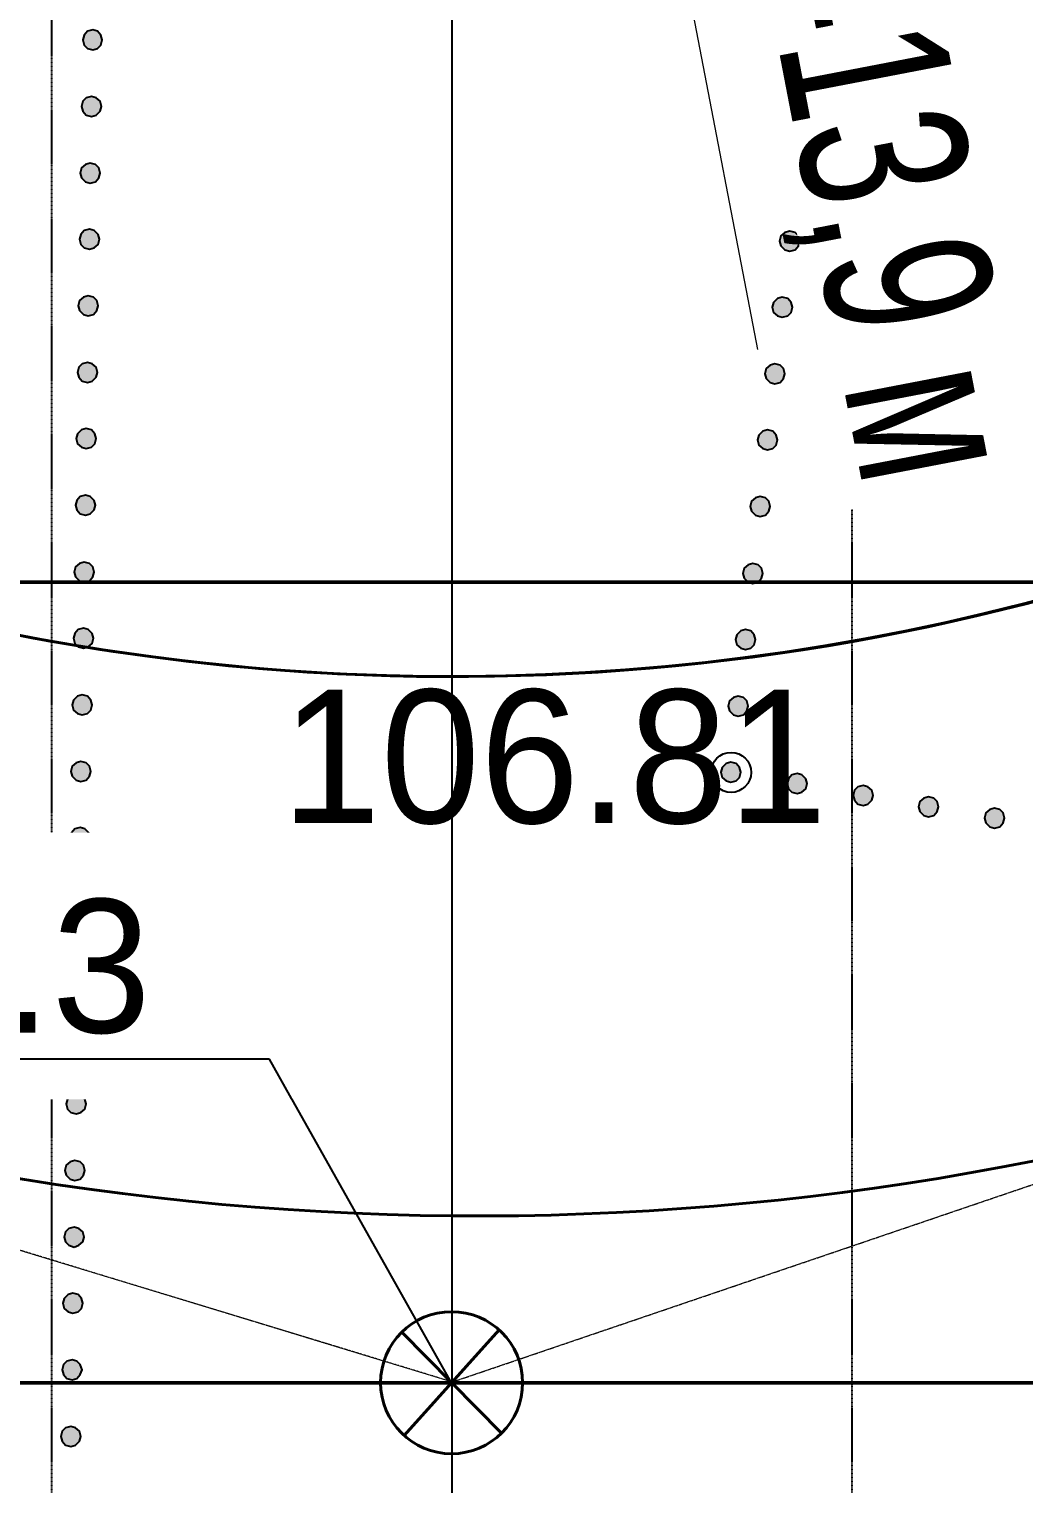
# Model space of a CAD drawing. Header units: millimetres. Extents: x 172667 to 1873135, y -274708 to 168495.
# Drawn here: x 1789544 to 1797002, y 44510 to 55414 of the extents above; entities that cross this region are included whole.
import ezdxf
from ezdxf import colors
from ezdxf.entities.mleader import LeaderData, LeaderLine
from ezdxf.enums import TextEntityAlignment as Align
from ezdxf.math import Vec2, Vec3

# ---------------------------------------------------------------- set-up
doc = ezdxf.new("R2010")
doc.units = ezdxf.units.MM
doc.linetypes.add('DASHED', pattern=[0.75, 0.5, -0.25])
doc.linetypes.add('осевая', pattern=[2, 1.25, -0.25, 0.25, -0.25])
for name, color, linetype, lineweight in [('0004-Осевая', 4, 'осевая', 25), ('010 ОГР.ДЕЙСТВ.', 3, '04.Линия ограничения', 40), ('011 ОП.ЗОНА.КРАН', 1, '02.Опасная зона кран', 40), ('СО_50_фермы', 7, 'Continuous', 50)]:
    doc.layers.add(name, color=color, linetype=linetype, lineweight=lineweight)
for name, color, linetype in [('_ТОПО', 253, 'Continuous'), ('SC007', 7, 'Continuous'), ('для геологии', 7, 'Continuous')]:
    doc.layers.add(name, color=color, linetype=linetype)
doc.styles.add('F2', font='', dxfattribs={"height": 0.000909972})
doc.styles.get("Standard").update_dxf_attribs({"font": '', "height": 500})
doc.styles.add('размеры', font='', dxfattribs={"width": 0.7})
doc.styles.get('F2').set_extended_font_data('D431')
doc.styles.get('Standard').set_extended_font_data('T-FLEX Type A')
doc.styles.get('размеры').set_extended_font_data('T-FLEX Type A')
doc.linetypes.add('02.Опасная зона кран', pattern='A,1,-2,10,-0.05,[3,линии ППР.shx,S=0.2,R=180,X=0,Y=-1],-0.05,10,-2', length=25.1)
doc.linetypes.add('04.Линия ограничения', pattern='A,20,[4,линии ППР.shx,S=1.25,R=135,X=1.25,Y=0],-2.5', length=22.5)
doc.dimstyles.new('SPDS$4', dxfattribs={"dimscale": 500, "dimtxt": 2.5, "dimasz": 3, "dimexe": 0.18, "dimexo": 0.0625, "dimtad": 1, "dimtoh": 1, "dimdec": 0, "dimzin": 0, "dimtxsty": 'размеры', "dimblk1": 'OPEN30', "dimsah": 1, "dimcen": 2.5, "dimclrd": 256, "dimclre": 256, "dimclrt": 1, "dimaunit": 1, "dimadec": 0, "dimazin": 0, "dimtfac": 1, "dimtdec": 0, "dimtix": 1, "dimtmove": 0, "dimatfit": 3, "dimfxl": 1, "dimtolj": 1, "dimtzin": 0, "dimlwd": 20, "dimlwe": 20, "dimarcsym": 0})

# ---------------------------------------------------------------- blocks, each defined once
blk = doc.blocks.new('SYMBOL2060001')
at = {"layer": 'SC007'}
blk.add_circle((0, 0), 0.15, dxfattribs=at)
blk = doc.blocks.new('*D268')
at = {"linetype": 'Continuous', "lineweight": 20, "ltscale": 200, "transparency": 16777216}
for p, q in [((1792150, 67866), (1792717, 64920)), ((1795008, 53013), (1793000, 63447))]:
    blk.add_line(p, q, dxfattribs=at)
blk.add_arc((1792150, 67866), 3000, 257.1042, 282.6085, dxfattribs=at)
at = {"ltscale": 200, "transparency": 16777216}
blk.add_solid([(1793246, 63494), (1792755, 63400), (1792717, 64920)], dxfattribs=at)
at = {"layer": 'Defpoints', "color": 0, "ltscale": 200, "transparency": 16777216}
for p in [(1792150, 67866), (1792717, 64920)]:
    blk.add_point(p, dxfattribs=at)
at = {"color": 1, "ltscale": 200, "transparency": 16777216, "insert": (1795158, 57689), "char_height": 1250, "attachment_point": 5, "rotation": 280.8896, "style": 'размеры', "bg_fill": 3, "box_fill_scale": 1.1, "bg_fill_color": 256, "bg_fill_true_color": 13158600, "bg_fill_transparency": 0}
blk.add_mtext('\\A1;Rmin=4,0 м Q=13,9 м', dxfattribs=at)
blk = doc.blocks.new('_Open30')
at = {"color": 0, "linetype": 'ByBlock', "lineweight": -2}
for p, q in [((-1, 0.2679), (0, 0)), ((0, 0), (-1, -0.2679)), ((0, 0), (-1, 0))]:
    blk.add_line(p, q, dxfattribs=at)
blk = doc.blocks.new('_None')

msp = doc.modelspace()

# ---------------------------------------------------------------- hatches: boundary and pattern name
at = {"layer": '_ТОПО', "linetype": 'ByBlock', "lineweight": -2}
for points in [[(1790021.2, 55260.1), (1790056.2, 55270.1), (1790081.2, 55295.1), (1790091.2, 55335.1), (1790081.2, 55370.1), (1790056.2, 55400.1), (1790021.2, 55410.1), (1789981.2, 55400.1), (1789956.2, 55370.1), (1789946.2, 55335.1), (1789956.2, 55295.1), (1789981.2, 55270.1)], [(1795411.2, 55245.1), (1795451.2, 55255.1), (1795476.2, 55285.1), (1795486.2, 55320.1), (1795476.2, 55360.1), (1795451.2, 55385.1), (1795411.2, 55395.1), (1795376.2, 55385.1), (1795346.2, 55360.1), (1795336.2, 55320.1), (1795346.2, 55285.1), (1795376.2, 55255.1)], [(1790011.2, 54760.1), (1790046.2, 54770.1), (1790076.2, 54800.1), (1790086.2, 54835.1), (1790076.2, 54875.1), (1790046.2, 54900.1), (1790011.2, 54910.1), (1789971.2, 54900.1), (1789946.2, 54875.1), (1789936.2, 54835.1), (1789946.2, 54800.1), (1789971.2, 54770.1)], [(1795356.2, 54750.1), (1795396.2, 54760.1), (1795421.2, 54785.1), (1795431.2, 54825.1), (1795421.2, 54860.1), (1795396.2, 54890.1), (1795356.2, 54900.1), (1795321.2, 54890.1), (1795291.2, 54860.1), (1795281.2, 54825.1), (1795291.2, 54785.1), (1795321.2, 54760.1)], [(1790001.2, 54260.1), (1790041.2, 54270.1), (1790066.2, 54300.1), (1790076.2, 54335.1), (1790066.2, 54375.1), (1790041.2, 54400.1), (1790001.2, 54410.1), (1789966.2, 54400.1), (1789936.2, 54375.1), (1789926.2, 54335.1), (1789936.2, 54300.1), (1789966.2, 54270.1)], [(1795301.2, 54250.1), (1795341.2, 54260.1), (1795366.2, 54290.1), (1795376.2, 54325.1), (1795366.2, 54365.1), (1795341.2, 54390.1), (1795301.2, 54400.1), (1795266.2, 54390.1), (1795236.2, 54365.1), (1795226.2, 54325.1), (1795236.2, 54290.1), (1795266.2, 54260.1)], [(1789996.2, 53765.1), (1790031.2, 53775.1), (1790061.2, 53800.1), (1790071.2, 53840.1), (1790061.2, 53875.1), (1790031.2, 53905.1), (1789996.2, 53915.1), (1789956.2, 53905.1), (1789931.2, 53875.1), (1789921.2, 53840.1), (1789931.2, 53800.1), (1789956.2, 53775.1)], [(1795246.2, 53750.1), (1795286.2, 53760.1), (1795311.2, 53790.1), (1795321.2, 53825.1), (1795311.2, 53865.1), (1795286.2, 53890.1), (1795246.2, 53900.1), (1795211.2, 53890.1), (1795181.2, 53865.1), (1795171.2, 53825.1), (1795181.2, 53790.1), (1795211.2, 53760.1)], [(1789986.2, 53265.1), (1790026.2, 53275.1), (1790051.2, 53305.1), (1790061.2, 53340.1), (1790051.2, 53380.1), (1790026.2, 53405.1), (1789986.2, 53415.1), (1789951.2, 53405.1), (1789921.2, 53380.1), (1789911.2, 53340.1), (1789921.2, 53305.1), (1789951.2, 53275.1)], [(1795191.2, 53255.1), (1795231.2, 53265.1), (1795256.2, 53290.1), (1795266.2, 53330.1), (1795256.2, 53365.1), (1795231.2, 53395.1), (1795191.2, 53405.1), (1795156.2, 53395.1), (1795126.2, 53365.1), (1795116.2, 53330.1), (1795126.2, 53290.1), (1795156.2, 53265.1)], [(1789981.2, 52765.1), (1790016.2, 52775.1), (1790046.2, 52805.1), (1790056.2, 52840.1), (1790046.2, 52880.1), (1790016.2, 52905.1), (1789981.2, 52915.1), (1789941.2, 52905.1), (1789916.2, 52880.1), (1789906.2, 52840.1), (1789916.2, 52805.1), (1789941.2, 52775.1)], [(1795136.2, 52755.1), (1795176.2, 52765.1), (1795201.2, 52795.1), (1795211.2, 52830.1), (1795201.2, 52870.1), (1795176.2, 52895.1), (1795136.2, 52905.1), (1795101.2, 52895.1), (1795071.2, 52870.1), (1795061.2, 52830.1), (1795071.2, 52795.1), (1795101.2, 52765.1)], [(1789971.2, 52270.1), (1790011.2, 52280.1), (1790036.2, 52305.1), (1790046.2, 52345.1), (1790036.2, 52380.1), (1790011.2, 52410.1), (1789971.2, 52420.1), (1789936.2, 52410.1), (1789906.2, 52380.1), (1789896.2, 52345.1), (1789906.2, 52305.1), (1789936.2, 52280.1)], [(1795081.2, 52260.1), (1795121.2, 52270.1), (1795146.2, 52295.1), (1795156.2, 52335.1), (1795146.2, 52370.1), (1795121.2, 52400.1), (1795081.2, 52410.1), (1795046.2, 52400.1), (1795016.2, 52370.1), (1795006.2, 52335.1), (1795016.2, 52295.1), (1795046.2, 52270.1)], [(1789966.2, 51770.1), (1790001.2, 51780.1), (1790031.2, 51810.1), (1790041.2, 51845.1), (1790031.2, 51880.1), (1790001.2, 51910.1), (1789966.2, 51920.1), (1789926.2, 51910.1), (1789901.2, 51880.1), (1789891.2, 51845.1), (1789901.2, 51810.1), (1789926.2, 51780.1)], [(1795026.2, 51760.1), (1795066.2, 51770.1), (1795091.2, 51800.1), (1795101.2, 51835.1), (1795091.2, 51875.1), (1795066.2, 51900.1), (1795026.2, 51910.1), (1794991.2, 51900.1), (1794961.2, 51875.1), (1794951.2, 51835.1), (1794961.2, 51800.1), (1794991.2, 51770.1)], [(1789956.2, 51270.1), (1789996.2, 51280.1), (1790021.2, 51310.1), (1790031.2, 51345.1), (1790021.2, 51385.1), (1789996.2, 51410.1), (1789956.2, 51420.1), (1789921.2, 51410.1), (1789891.2, 51385.1), (1789881.2, 51345.1), (1789891.2, 51310.1), (1789921.2, 51280.1)], [(1794971.2, 51260.1), (1795011.2, 51270.1), (1795036.2, 51300.1), (1795046.2, 51335.1), (1795036.2, 51375.1), (1795011.2, 51400.1), (1794971.2, 51410.1), (1794936.2, 51400.1), (1794906.2, 51375.1), (1794896.2, 51335.1), (1794906.2, 51300.1), (1794936.2, 51270.1)], [(1789951.2, 50775.1), (1789986.2, 50785.1), (1790016.2, 50810.1), (1790026.2, 50850.1), (1790016.2, 50885.1), (1789986.2, 50915.1), (1789951.2, 50925.1), (1789911.2, 50915.1), (1789886.2, 50885.1), (1789876.2, 50850.1), (1789886.2, 50810.1), (1789911.2, 50785.1)], [(1794916.2, 50765.1), (1794956.2, 50775.1), (1794981.2, 50800.1), (1794991.2, 50840.1), (1794981.2, 50875.1), (1794956.2, 50905.1), (1794916.2, 50915.1), (1794881.2, 50905.1), (1794851.2, 50875.1), (1794841.2, 50840.1), (1794851.2, 50800.1), (1794881.2, 50775.1)], [(1789941.2, 50275.1), (1789981.2, 50285.1), (1790006.2, 50310.1), (1790016.2, 50350.1), (1790006.2, 50385.1), (1789981.2, 50415.1), (1789941.2, 50425.1), (1789906.2, 50415.1), (1789876.2, 50385.1), (1789866.2, 50350.1), (1789876.2, 50310.1), (1789906.2, 50285.1)], [(1794861.2, 50265.1), (1794901.2, 50275.1), (1794926.2, 50305.1), (1794936.2, 50340.1), (1794926.2, 50380.1), (1794901.2, 50405.1), (1794861.2, 50415.1), (1794826.2, 50405.1), (1794796.2, 50380.1), (1794786.2, 50340.1), (1794796.2, 50305.1), (1794826.2, 50275.1)], [(1789931.2, 49775.1), (1789971.2, 49785.1), (1789996.2, 49815.1), (1790006.2, 49850.1), (1789996.2, 49890.1), (1789971.2, 49915.1), (1789931.2, 49925.1), (1789896.2, 49915.1), (1789866.2, 49890.1), (1789856.2, 49850.1), (1789866.2, 49815.1), (1789896.2, 49785.1)], [(1794806.2, 49770.1), (1794846.2, 49780.1), (1794871.2, 49805.1), (1794881.2, 49845.1), (1794871.2, 49880.1), (1794846.2, 49910.1), (1794806.2, 49920.1), (1794771.2, 49910.1), (1794741.2, 49880.1), (1794731.2, 49845.1), (1794741.2, 49805.1), (1794771.2, 49780.1)], [(1795301.2, 49685.1), (1795336.2, 49695.1), (1795366.2, 49720.1), (1795376.2, 49760.1), (1795366.2, 49795.1), (1795336.2, 49825.1), (1795301.2, 49835.1), (1795261.2, 49825.1), (1795236.2, 49795.1), (1795226.2, 49760.1), (1795236.2, 49720.1), (1795261.2, 49695.1)], [(1795796.2, 49595.1), (1795831.2, 49605.1), (1795861.2, 49635.1), (1795871.2, 49670.1), (1795861.2, 49710.1), (1795831.2, 49735.1), (1795796.2, 49745.1), (1795756.2, 49735.1), (1795731.2, 49710.1), (1795721.2, 49670.1), (1795731.2, 49635.1), (1795756.2, 49605.1)], [(1796286.2, 49510.1), (1796326.2, 49520.1), (1796351.2, 49550.1), (1796361.2, 49585.1), (1796351.2, 49625.1), (1796326.2, 49650.1), (1796286.2, 49660.1), (1796251.2, 49650.1), (1796221.2, 49625.1), (1796211.2, 49585.1), (1796221.2, 49550.1), (1796251.2, 49520.1)], [(1796781.2, 49425.1), (1796821.2, 49435.1), (1796846.2, 49465.1), (1796856.2, 49500.1), (1796846.2, 49540.1), (1796821.2, 49565.1), (1796781.2, 49575.1), (1796746.2, 49565.1), (1796716.2, 49540.1), (1796706.2, 49500.1), (1796716.2, 49465.1), (1796746.2, 49435.1)], [(1789926.2, 49280.1), (1789961.2, 49290.1), (1789991.2, 49315.1), (1790001.2, 49355.1), (1789991.2, 49390.1), (1789961.2, 49420.1), (1789926.2, 49430.1), (1789886.2, 49420.1), (1789861.2, 49390.1), (1789851.2, 49355.1), (1789861.2, 49315.1), (1789886.2, 49290.1)], [(1789916.2, 48780.1), (1789956.2, 48790.1), (1789981.2, 48815.1), (1789991.2, 48855.1), (1789981.2, 48890.1), (1789956.2, 48920.1), (1789916.2, 48930.1), (1789881.2, 48920.1), (1789851.2, 48890.1), (1789841.2, 48855.1), (1789851.2, 48815.1), (1789881.2, 48790.1)], [(1789911.2, 48280.1), (1789946.2, 48290.1), (1789976.2, 48320.1), (1789986.2, 48355.1), (1789976.2, 48395.1), (1789946.2, 48420.1), (1789911.2, 48430.1), (1789871.2, 48420.1), (1789846.2, 48395.1), (1789836.2, 48355.1), (1789846.2, 48320.1), (1789871.2, 48290.1)], [(1789901.2, 47785.1), (1789941.2, 47795.1), (1789966.2, 47820.1), (1789976.2, 47860.1), (1789966.2, 47895.1), (1789941.2, 47920.1), (1789901.2, 47935.1), (1789866.2, 47920.1), (1789836.2, 47895.1), (1789826.2, 47860.1), (1789836.2, 47820.1), (1789866.2, 47795.1)], [(1789896.2, 47285.1), (1789931.2, 47295.1), (1789961.2, 47320.1), (1789971.2, 47360.1), (1789961.2, 47395.1), (1789931.2, 47425.1), (1789896.2, 47435.1), (1789856.2, 47425.1), (1789831.2, 47395.1), (1789821.2, 47360.1), (1789831.2, 47320.1), (1789856.2, 47295.1)], [(1789886.2, 46785.1), (1789926.2, 46795.1), (1789951.2, 46825.1), (1789961.2, 46860.1), (1789951.2, 46900.1), (1789926.2, 46925.1), (1789886.2, 46935.1), (1789851.2, 46925.1), (1789821.2, 46900.1), (1789811.2, 46860.1), (1789821.2, 46825.1), (1789851.2, 46795.1)], [(1789881.2, 46285.1), (1789916.2, 46300.1), (1789946.2, 46325.1), (1789956.2, 46360.1), (1789946.2, 46400.1), (1789916.2, 46425.1), (1789881.2, 46435.1), (1789841.2, 46425.1), (1789816.2, 46400.1), (1789806.2, 46360.1), (1789816.2, 46325.1), (1789841.2, 46300.1)], [(1789871.2, 45790.1), (1789911.2, 45800.1), (1789936.2, 45825.1), (1789946.2, 45865.1), (1789936.2, 45900.1), (1789911.2, 45930.1), (1789871.2, 45940.1), (1789836.2, 45930.1), (1789806.2, 45900.1), (1789796.2, 45865.1), (1789806.2, 45825.1), (1789836.2, 45800.1)], [(1789866.2, 45290.1), (1789901.2, 45300.1), (1789926.2, 45330.1), (1789941.2, 45365.1), (1789926.2, 45405.1), (1789901.2, 45430.1), (1789866.2, 45440.1), (1789826.2, 45430.1), (1789801.2, 45405.1), (1789791.2, 45365.1), (1789801.2, 45330.1), (1789826.2, 45300.1)], [(1789856.2, 44790.1), (1789891.2, 44800.1), (1789921.2, 44830.1), (1789931.2, 44865.1), (1789921.2, 44905.1), (1789891.2, 44930.1), (1789856.2, 44940.1), (1789816.2, 44930.1), (1789791.2, 44905.1), (1789781.2, 44865.1), (1789791.2, 44830.1), (1789816.2, 44800.1)]]:
    msp.add_hatch(color=8, dxfattribs=at).paths.add_polyline_path(points)

# ---------------------------------------------------------------- linework, layer by layer
at = {"lineweight": 40}
for p, q in [((1792338.4, 45647.9, 107296.5), (1793085.6, 44889.3, 107296.5)), ((1792356.7, 44872.2, 107296.5), (1793067.4, 45665, 107296.5))]:
    msp.add_line(p, q, dxfattribs=at)
msp.add_circle((1792712, 45268.6, 107296.5), 532.4, dxfattribs=at)
at = {"layer": '0004-Осевая', "elevation": 107296.5}
for points in [[(1789712, 65911.8), (1789712, -4591.9)], [(1795712, 65911.8), (1795712, -4591.9)], [(1775165.2, 51268.6), (1808719.1, 51268.6)], [(1761144, 45268.6), (1808719.1, 45268.6)]]:
    msp.add_lwpolyline(points, dxfattribs=at)
at = {"layer": '_ТОПО', "color": 8, "linetype": 'ByBlock', "lineweight": -2, "flags": 128}
for points, elevation in [([(1790021.2, 55260.1), (1790056.2, 55270.1), (1790081.2, 55295.1), (1790091.2, 55335.1), (1790081.2, 55370.1), (1790056.2, 55400.1), (1790021.2, 55410.1), (1789981.2, 55400.1), (1789956.2, 55370.1), (1789946.2, 55335.1), (1789956.2, 55295.1), (1789981.2, 55270.1), (1790021.2, 55260.1)], 106779), ([(1790021.2, 55260.1), (1790056.2, 55270.1), (1790081.2, 55295.1), (1790091.2, 55335.1), (1790081.2, 55370.1), (1790056.2, 55400.1), (1790021.2, 55410.1), (1789981.2, 55400.1), (1789956.2, 55370.1), (1789946.2, 55335.1), (1789956.2, 55295.1), (1789981.2, 55270.1), (1790021.2, 55260.1)], 106779), ([(1795411.2, 55245.1), (1795451.2, 55255.1), (1795476.2, 55285.1), (1795486.2, 55320.1), (1795476.2, 55360.1), (1795451.2, 55385.1), (1795411.2, 55395.1), (1795376.2, 55385.1), (1795346.2, 55360.1), (1795336.2, 55320.1), (1795346.2, 55285.1), (1795376.2, 55255.1), (1795411.2, 55245.1)], 106825), ([(1795411.2, 55245.1), (1795451.2, 55255.1), (1795476.2, 55285.1), (1795486.2, 55320.1), (1795476.2, 55360.1), (1795451.2, 55385.1), (1795411.2, 55395.1), (1795376.2, 55385.1), (1795346.2, 55360.1), (1795336.2, 55320.1), (1795346.2, 55285.1), (1795376.2, 55255.1), (1795411.2, 55245.1)], 106825), ([(1790011.2, 54760.1), (1790046.2, 54770.1), (1790076.2, 54800.1), (1790086.2, 54835.1), (1790076.2, 54875.1), (1790046.2, 54900.1), (1790011.2, 54910.1), (1789971.2, 54900.1), (1789946.2, 54875.1), (1789936.2, 54835.1), (1789946.2, 54800.1), (1789971.2, 54770.1), (1790011.2, 54760.1)], 106779), ([(1790011.2, 54760.1), (1790046.2, 54770.1), (1790076.2, 54800.1), (1790086.2, 54835.1), (1790076.2, 54875.1), (1790046.2, 54900.1), (1790011.2, 54910.1), (1789971.2, 54900.1), (1789946.2, 54875.1), (1789936.2, 54835.1), (1789946.2, 54800.1), (1789971.2, 54770.1), (1790011.2, 54760.1)], 106779), ([(1795356.2, 54750.1), (1795396.2, 54760.1), (1795421.2, 54785.1), (1795431.2, 54825.1), (1795421.2, 54860.1), (1795396.2, 54890.1), (1795356.2, 54900.1), (1795321.2, 54890.1), (1795291.2, 54860.1), (1795281.2, 54825.1), (1795291.2, 54785.1), (1795321.2, 54760.1), (1795356.2, 54750.1)], 106825), ([(1795356.2, 54750.1), (1795396.2, 54760.1), (1795421.2, 54785.1), (1795431.2, 54825.1), (1795421.2, 54860.1), (1795396.2, 54890.1), (1795356.2, 54900.1), (1795321.2, 54890.1), (1795291.2, 54860.1), (1795281.2, 54825.1), (1795291.2, 54785.1), (1795321.2, 54760.1), (1795356.2, 54750.1)], 106825), ([(1790001.2, 54260.1), (1790041.2, 54270.1), (1790066.2, 54300.1), (1790076.2, 54335.1), (1790066.2, 54375.1), (1790041.2, 54400.1), (1790001.2, 54410.1), (1789966.2, 54400.1), (1789936.2, 54375.1), (1789926.2, 54335.1), (1789936.2, 54300.1), (1789966.2, 54270.1), (1790001.2, 54260.1)], 106779), ([(1790001.2, 54260.1), (1790041.2, 54270.1), (1790066.2, 54300.1), (1790076.2, 54335.1), (1790066.2, 54375.1), (1790041.2, 54400.1), (1790001.2, 54410.1), (1789966.2, 54400.1), (1789936.2, 54375.1), (1789926.2, 54335.1), (1789936.2, 54300.1), (1789966.2, 54270.1), (1790001.2, 54260.1)], 106779), ([(1795301.2, 54250.1), (1795341.2, 54260.1), (1795366.2, 54290.1), (1795376.2, 54325.1), (1795366.2, 54365.1), (1795341.2, 54390.1), (1795301.2, 54400.1), (1795266.2, 54390.1), (1795236.2, 54365.1), (1795226.2, 54325.1), (1795236.2, 54290.1), (1795266.2, 54260.1), (1795301.2, 54250.1)], 106825), ([(1795301.2, 54250.1), (1795341.2, 54260.1), (1795366.2, 54290.1), (1795376.2, 54325.1), (1795366.2, 54365.1), (1795341.2, 54390.1), (1795301.2, 54400.1), (1795266.2, 54390.1), (1795236.2, 54365.1), (1795226.2, 54325.1), (1795236.2, 54290.1), (1795266.2, 54260.1), (1795301.2, 54250.1)], 106825), ([(1789996.2, 53765.1), (1790031.2, 53775.1), (1790061.2, 53800.1), (1790071.2, 53840.1), (1790061.2, 53875.1), (1790031.2, 53905.1), (1789996.2, 53915.1), (1789956.2, 53905.1), (1789931.2, 53875.1), (1789921.2, 53840.1), (1789931.2, 53800.1), (1789956.2, 53775.1), (1789996.2, 53765.1)], 106779), ([(1789996.2, 53765.1), (1790031.2, 53775.1), (1790061.2, 53800.1), (1790071.2, 53840.1), (1790061.2, 53875.1), (1790031.2, 53905.1), (1789996.2, 53915.1), (1789956.2, 53905.1), (1789931.2, 53875.1), (1789921.2, 53840.1), (1789931.2, 53800.1), (1789956.2, 53775.1), (1789996.2, 53765.1)], 106779), ([(1795246.2, 53750.1), (1795286.2, 53760.1), (1795311.2, 53790.1), (1795321.2, 53825.1), (1795311.2, 53865.1), (1795286.2, 53890.1), (1795246.2, 53900.1), (1795211.2, 53890.1), (1795181.2, 53865.1), (1795171.2, 53825.1), (1795181.2, 53790.1), (1795211.2, 53760.1), (1795246.2, 53750.1)], 106825), ([(1795246.2, 53750.1), (1795286.2, 53760.1), (1795311.2, 53790.1), (1795321.2, 53825.1), (1795311.2, 53865.1), (1795286.2, 53890.1), (1795246.2, 53900.1), (1795211.2, 53890.1), (1795181.2, 53865.1), (1795171.2, 53825.1), (1795181.2, 53790.1), (1795211.2, 53760.1), (1795246.2, 53750.1)], 106825), ([(1789986.2, 53265.1), (1790026.2, 53275.1), (1790051.2, 53305.1), (1790061.2, 53340.1), (1790051.2, 53380.1), (1790026.2, 53405.1), (1789986.2, 53415.1), (1789951.2, 53405.1), (1789921.2, 53380.1), (1789911.2, 53340.1), (1789921.2, 53305.1), (1789951.2, 53275.1), (1789986.2, 53265.1)], 106779), ([(1789986.2, 53265.1), (1790026.2, 53275.1), (1790051.2, 53305.1), (1790061.2, 53340.1), (1790051.2, 53380.1), (1790026.2, 53405.1), (1789986.2, 53415.1), (1789951.2, 53405.1), (1789921.2, 53380.1), (1789911.2, 53340.1), (1789921.2, 53305.1), (1789951.2, 53275.1), (1789986.2, 53265.1)], 106779), ([(1795191.2, 53255.1), (1795231.2, 53265.1), (1795256.2, 53290.1), (1795266.2, 53330.1), (1795256.2, 53365.1), (1795231.2, 53395.1), (1795191.2, 53405.1), (1795156.2, 53395.1), (1795126.2, 53365.1), (1795116.2, 53330.1), (1795126.2, 53290.1), (1795156.2, 53265.1), (1795191.2, 53255.1)], 106825), ([(1795191.2, 53255.1), (1795231.2, 53265.1), (1795256.2, 53290.1), (1795266.2, 53330.1), (1795256.2, 53365.1), (1795231.2, 53395.1), (1795191.2, 53405.1), (1795156.2, 53395.1), (1795126.2, 53365.1), (1795116.2, 53330.1), (1795126.2, 53290.1), (1795156.2, 53265.1), (1795191.2, 53255.1)], 106825), ([(1789981.2, 52765.1), (1790016.2, 52775.1), (1790046.2, 52805.1), (1790056.2, 52840.1), (1790046.2, 52880.1), (1790016.2, 52905.1), (1789981.2, 52915.1), (1789941.2, 52905.1), (1789916.2, 52880.1), (1789906.2, 52840.1), (1789916.2, 52805.1), (1789941.2, 52775.1), (1789981.2, 52765.1)], 106779), ([(1789981.2, 52765.1), (1790016.2, 52775.1), (1790046.2, 52805.1), (1790056.2, 52840.1), (1790046.2, 52880.1), (1790016.2, 52905.1), (1789981.2, 52915.1), (1789941.2, 52905.1), (1789916.2, 52880.1), (1789906.2, 52840.1), (1789916.2, 52805.1), (1789941.2, 52775.1), (1789981.2, 52765.1)], 106779), ([(1795136.2, 52755.1), (1795176.2, 52765.1), (1795201.2, 52795.1), (1795211.2, 52830.1), (1795201.2, 52870.1), (1795176.2, 52895.1), (1795136.2, 52905.1), (1795101.2, 52895.1), (1795071.2, 52870.1), (1795061.2, 52830.1), (1795071.2, 52795.1), (1795101.2, 52765.1), (1795136.2, 52755.1)], 106825), ([(1795136.2, 52755.1), (1795176.2, 52765.1), (1795201.2, 52795.1), (1795211.2, 52830.1), (1795201.2, 52870.1), (1795176.2, 52895.1), (1795136.2, 52905.1), (1795101.2, 52895.1), (1795071.2, 52870.1), (1795061.2, 52830.1), (1795071.2, 52795.1), (1795101.2, 52765.1), (1795136.2, 52755.1)], 106825), ([(1789971.2, 52270.1), (1790011.2, 52280.1), (1790036.2, 52305.1), (1790046.2, 52345.1), (1790036.2, 52380.1), (1790011.2, 52410.1), (1789971.2, 52420.1), (1789936.2, 52410.1), (1789906.2, 52380.1), (1789896.2, 52345.1), (1789906.2, 52305.1), (1789936.2, 52280.1), (1789971.2, 52270.1)], 106779), ([(1789971.2, 52270.1), (1790011.2, 52280.1), (1790036.2, 52305.1), (1790046.2, 52345.1), (1790036.2, 52380.1), (1790011.2, 52410.1), (1789971.2, 52420.1), (1789936.2, 52410.1), (1789906.2, 52380.1), (1789896.2, 52345.1), (1789906.2, 52305.1), (1789936.2, 52280.1), (1789971.2, 52270.1)], 106779), ([(1795081.2, 52260.1), (1795121.2, 52270.1), (1795146.2, 52295.1), (1795156.2, 52335.1), (1795146.2, 52370.1), (1795121.2, 52400.1), (1795081.2, 52410.1), (1795046.2, 52400.1), (1795016.2, 52370.1), (1795006.2, 52335.1), (1795016.2, 52295.1), (1795046.2, 52270.1), (1795081.2, 52260.1)], 106825), ([(1795081.2, 52260.1), (1795121.2, 52270.1), (1795146.2, 52295.1), (1795156.2, 52335.1), (1795146.2, 52370.1), (1795121.2, 52400.1), (1795081.2, 52410.1), (1795046.2, 52400.1), (1795016.2, 52370.1), (1795006.2, 52335.1), (1795016.2, 52295.1), (1795046.2, 52270.1), (1795081.2, 52260.1)], 106825), ([(1789966.2, 51770.1), (1790001.2, 51780.1), (1790031.2, 51810.1), (1790041.2, 51845.1), (1790031.2, 51880.1), (1790001.2, 51910.1), (1789966.2, 51920.1), (1789926.2, 51910.1), (1789901.2, 51880.1), (1789891.2, 51845.1), (1789901.2, 51810.1), (1789926.2, 51780.1), (1789966.2, 51770.1)], 106779), ([(1789966.2, 51770.1), (1790001.2, 51780.1), (1790031.2, 51810.1), (1790041.2, 51845.1), (1790031.2, 51880.1), (1790001.2, 51910.1), (1789966.2, 51920.1), (1789926.2, 51910.1), (1789901.2, 51880.1), (1789891.2, 51845.1), (1789901.2, 51810.1), (1789926.2, 51780.1), (1789966.2, 51770.1)], 106779), ([(1795026.2, 51760.1), (1795066.2, 51770.1), (1795091.2, 51800.1), (1795101.2, 51835.1), (1795091.2, 51875.1), (1795066.2, 51900.1), (1795026.2, 51910.1), (1794991.2, 51900.1), (1794961.2, 51875.1), (1794951.2, 51835.1), (1794961.2, 51800.1), (1794991.2, 51770.1), (1795026.2, 51760.1)], 106825), ([(1795026.2, 51760.1), (1795066.2, 51770.1), (1795091.2, 51800.1), (1795101.2, 51835.1), (1795091.2, 51875.1), (1795066.2, 51900.1), (1795026.2, 51910.1), (1794991.2, 51900.1), (1794961.2, 51875.1), (1794951.2, 51835.1), (1794961.2, 51800.1), (1794991.2, 51770.1), (1795026.2, 51760.1)], 106825), ([(1789956.2, 51270.1), (1789996.2, 51280.1), (1790021.2, 51310.1), (1790031.2, 51345.1), (1790021.2, 51385.1), (1789996.2, 51410.1), (1789956.2, 51420.1), (1789921.2, 51410.1), (1789891.2, 51385.1), (1789881.2, 51345.1), (1789891.2, 51310.1), (1789921.2, 51280.1), (1789956.2, 51270.1)], 106779), ([(1789956.2, 51270.1), (1789996.2, 51280.1), (1790021.2, 51310.1), (1790031.2, 51345.1), (1790021.2, 51385.1), (1789996.2, 51410.1), (1789956.2, 51420.1), (1789921.2, 51410.1), (1789891.2, 51385.1), (1789881.2, 51345.1), (1789891.2, 51310.1), (1789921.2, 51280.1), (1789956.2, 51270.1)], 106779), ([(1794971.2, 51260.1), (1795011.2, 51270.1), (1795036.2, 51300.1), (1795046.2, 51335.1), (1795036.2, 51375.1), (1795011.2, 51400.1), (1794971.2, 51410.1), (1794936.2, 51400.1), (1794906.2, 51375.1), (1794896.2, 51335.1), (1794906.2, 51300.1), (1794936.2, 51270.1), (1794971.2, 51260.1)], 106825), ([(1794971.2, 51260.1), (1795011.2, 51270.1), (1795036.2, 51300.1), (1795046.2, 51335.1), (1795036.2, 51375.1), (1795011.2, 51400.1), (1794971.2, 51410.1), (1794936.2, 51400.1), (1794906.2, 51375.1), (1794896.2, 51335.1), (1794906.2, 51300.1), (1794936.2, 51270.1), (1794971.2, 51260.1)], 106825), ([(1789951.2, 50775.1), (1789986.2, 50785.1), (1790016.2, 50810.1), (1790026.2, 50850.1), (1790016.2, 50885.1), (1789986.2, 50915.1), (1789951.2, 50925.1), (1789911.2, 50915.1), (1789886.2, 50885.1), (1789876.2, 50850.1), (1789886.2, 50810.1), (1789911.2, 50785.1), (1789951.2, 50775.1)], 106779), ([(1789951.2, 50775.1), (1789986.2, 50785.1), (1790016.2, 50810.1), (1790026.2, 50850.1), (1790016.2, 50885.1), (1789986.2, 50915.1), (1789951.2, 50925.1), (1789911.2, 50915.1), (1789886.2, 50885.1), (1789876.2, 50850.1), (1789886.2, 50810.1), (1789911.2, 50785.1), (1789951.2, 50775.1)], 106779), ([(1794916.2, 50765.1), (1794956.2, 50775.1), (1794981.2, 50800.1), (1794991.2, 50840.1), (1794981.2, 50875.1), (1794956.2, 50905.1), (1794916.2, 50915.1), (1794881.2, 50905.1), (1794851.2, 50875.1), (1794841.2, 50840.1), (1794851.2, 50800.1), (1794881.2, 50775.1), (1794916.2, 50765.1)], 106825), ([(1794916.2, 50765.1), (1794956.2, 50775.1), (1794981.2, 50800.1), (1794991.2, 50840.1), (1794981.2, 50875.1), (1794956.2, 50905.1), (1794916.2, 50915.1), (1794881.2, 50905.1), (1794851.2, 50875.1), (1794841.2, 50840.1), (1794851.2, 50800.1), (1794881.2, 50775.1), (1794916.2, 50765.1)], 106825), ([(1789941.2, 50275.1), (1789981.2, 50285.1), (1790006.2, 50310.1), (1790016.2, 50350.1), (1790006.2, 50385.1), (1789981.2, 50415.1), (1789941.2, 50425.1), (1789906.2, 50415.1), (1789876.2, 50385.1), (1789866.2, 50350.1), (1789876.2, 50310.1), (1789906.2, 50285.1), (1789941.2, 50275.1)], 106779), ([(1789941.2, 50275.1), (1789981.2, 50285.1), (1790006.2, 50310.1), (1790016.2, 50350.1), (1790006.2, 50385.1), (1789981.2, 50415.1), (1789941.2, 50425.1), (1789906.2, 50415.1), (1789876.2, 50385.1), (1789866.2, 50350.1), (1789876.2, 50310.1), (1789906.2, 50285.1), (1789941.2, 50275.1)], 106779), ([(1794861.2, 50265.1), (1794901.2, 50275.1), (1794926.2, 50305.1), (1794936.2, 50340.1), (1794926.2, 50380.1), (1794901.2, 50405.1), (1794861.2, 50415.1), (1794826.2, 50405.1), (1794796.2, 50380.1), (1794786.2, 50340.1), (1794796.2, 50305.1), (1794826.2, 50275.1), (1794861.2, 50265.1)], 106825), ([(1794861.2, 50265.1), (1794901.2, 50275.1), (1794926.2, 50305.1), (1794936.2, 50340.1), (1794926.2, 50380.1), (1794901.2, 50405.1), (1794861.2, 50415.1), (1794826.2, 50405.1), (1794796.2, 50380.1), (1794786.2, 50340.1), (1794796.2, 50305.1), (1794826.2, 50275.1), (1794861.2, 50265.1)], 106825), ([(1789931.2, 49775.1), (1789971.2, 49785.1), (1789996.2, 49815.1), (1790006.2, 49850.1), (1789996.2, 49890.1), (1789971.2, 49915.1), (1789931.2, 49925.1), (1789896.2, 49915.1), (1789866.2, 49890.1), (1789856.2, 49850.1), (1789866.2, 49815.1), (1789896.2, 49785.1), (1789931.2, 49775.1)], 106779), ([(1789931.2, 49775.1), (1789971.2, 49785.1), (1789996.2, 49815.1), (1790006.2, 49850.1), (1789996.2, 49890.1), (1789971.2, 49915.1), (1789931.2, 49925.1), (1789896.2, 49915.1), (1789866.2, 49890.1), (1789856.2, 49850.1), (1789866.2, 49815.1), (1789896.2, 49785.1), (1789931.2, 49775.1)], 106779), ([(1794806.2, 49770.1), (1794846.2, 49780.1), (1794871.2, 49805.1), (1794881.2, 49845.1), (1794871.2, 49880.1), (1794846.2, 49910.1), (1794806.2, 49920.1), (1794771.2, 49910.1), (1794741.2, 49880.1), (1794731.2, 49845.1), (1794741.2, 49805.1), (1794771.2, 49780.1), (1794806.2, 49770.1)], 106825), ([(1794806.2, 49770.1), (1794846.2, 49780.1), (1794871.2, 49805.1), (1794881.2, 49845.1), (1794871.2, 49880.1), (1794846.2, 49910.1), (1794806.2, 49920.1), (1794771.2, 49910.1), (1794741.2, 49880.1), (1794731.2, 49845.1), (1794741.2, 49805.1), (1794771.2, 49780.1), (1794806.2, 49770.1)], 106825), ([(1795301.2, 49685.1), (1795336.2, 49695.1), (1795366.2, 49720.1), (1795376.2, 49760.1), (1795366.2, 49795.1), (1795336.2, 49825.1), (1795301.2, 49835.1), (1795261.2, 49825.1), (1795236.2, 49795.1), (1795226.2, 49760.1), (1795236.2, 49720.1), (1795261.2, 49695.1), (1795301.2, 49685.1)], 106825), ([(1795301.2, 49685.1), (1795336.2, 49695.1), (1795366.2, 49720.1), (1795376.2, 49760.1), (1795366.2, 49795.1), (1795336.2, 49825.1), (1795301.2, 49835.1), (1795261.2, 49825.1), (1795236.2, 49795.1), (1795226.2, 49760.1), (1795236.2, 49720.1), (1795261.2, 49695.1), (1795301.2, 49685.1)], 106825), ([(1795796.2, 49595.1), (1795831.2, 49605.1), (1795861.2, 49635.1), (1795871.2, 49670.1), (1795861.2, 49710.1), (1795831.2, 49735.1), (1795796.2, 49745.1), (1795756.2, 49735.1), (1795731.2, 49710.1), (1795721.2, 49670.1), (1795731.2, 49635.1), (1795756.2, 49605.1), (1795796.2, 49595.1)], 106825), ([(1795796.2, 49595.1), (1795831.2, 49605.1), (1795861.2, 49635.1), (1795871.2, 49670.1), (1795861.2, 49710.1), (1795831.2, 49735.1), (1795796.2, 49745.1), (1795756.2, 49735.1), (1795731.2, 49710.1), (1795721.2, 49670.1), (1795731.2, 49635.1), (1795756.2, 49605.1), (1795796.2, 49595.1)], 106825), ([(1796286.2, 49510.1), (1796326.2, 49520.1), (1796351.2, 49550.1), (1796361.2, 49585.1), (1796351.2, 49625.1), (1796326.2, 49650.1), (1796286.2, 49660.1), (1796251.2, 49650.1), (1796221.2, 49625.1), (1796211.2, 49585.1), (1796221.2, 49550.1), (1796251.2, 49520.1), (1796286.2, 49510.1)], 106825), ([(1796286.2, 49510.1), (1796326.2, 49520.1), (1796351.2, 49550.1), (1796361.2, 49585.1), (1796351.2, 49625.1), (1796326.2, 49650.1), (1796286.2, 49660.1), (1796251.2, 49650.1), (1796221.2, 49625.1), (1796211.2, 49585.1), (1796221.2, 49550.1), (1796251.2, 49520.1), (1796286.2, 49510.1)], 106825), ([(1796781.2, 49425.1), (1796821.2, 49435.1), (1796846.2, 49465.1), (1796856.2, 49500.1), (1796846.2, 49540.1), (1796821.2, 49565.1), (1796781.2, 49575.1), (1796746.2, 49565.1), (1796716.2, 49540.1), (1796706.2, 49500.1), (1796716.2, 49465.1), (1796746.2, 49435.1), (1796781.2, 49425.1)], 106825), ([(1796781.2, 49425.1), (1796821.2, 49435.1), (1796846.2, 49465.1), (1796856.2, 49500.1), (1796846.2, 49540.1), (1796821.2, 49565.1), (1796781.2, 49575.1), (1796746.2, 49565.1), (1796716.2, 49540.1), (1796706.2, 49500.1), (1796716.2, 49465.1), (1796746.2, 49435.1), (1796781.2, 49425.1)], 106825), ([(1789926.2, 49280.1), (1789961.2, 49290.1), (1789991.2, 49315.1), (1790001.2, 49355.1), (1789991.2, 49390.1), (1789961.2, 49420.1), (1789926.2, 49430.1), (1789886.2, 49420.1), (1789861.2, 49390.1), (1789851.2, 49355.1), (1789861.2, 49315.1), (1789886.2, 49290.1), (1789926.2, 49280.1)], 106779), ([(1789926.2, 49280.1), (1789961.2, 49290.1), (1789991.2, 49315.1), (1790001.2, 49355.1), (1789991.2, 49390.1), (1789961.2, 49420.1), (1789926.2, 49430.1), (1789886.2, 49420.1), (1789861.2, 49390.1), (1789851.2, 49355.1), (1789861.2, 49315.1), (1789886.2, 49290.1), (1789926.2, 49280.1)], 106779), ([(1789916.2, 48780.1), (1789956.2, 48790.1), (1789981.2, 48815.1), (1789991.2, 48855.1), (1789981.2, 48890.1), (1789956.2, 48920.1), (1789916.2, 48930.1), (1789881.2, 48920.1), (1789851.2, 48890.1), (1789841.2, 48855.1), (1789851.2, 48815.1), (1789881.2, 48790.1), (1789916.2, 48780.1)], 106779), ([(1789916.2, 48780.1), (1789956.2, 48790.1), (1789981.2, 48815.1), (1789991.2, 48855.1), (1789981.2, 48890.1), (1789956.2, 48920.1), (1789916.2, 48930.1), (1789881.2, 48920.1), (1789851.2, 48890.1), (1789841.2, 48855.1), (1789851.2, 48815.1), (1789881.2, 48790.1), (1789916.2, 48780.1)], 106779), ([(1789911.2, 48280.1), (1789946.2, 48290.1), (1789976.2, 48320.1), (1789986.2, 48355.1), (1789976.2, 48395.1), (1789946.2, 48420.1), (1789911.2, 48430.1), (1789871.2, 48420.1), (1789846.2, 48395.1), (1789836.2, 48355.1), (1789846.2, 48320.1), (1789871.2, 48290.1), (1789911.2, 48280.1)], 106779), ([(1789911.2, 48280.1), (1789946.2, 48290.1), (1789976.2, 48320.1), (1789986.2, 48355.1), (1789976.2, 48395.1), (1789946.2, 48420.1), (1789911.2, 48430.1), (1789871.2, 48420.1), (1789846.2, 48395.1), (1789836.2, 48355.1), (1789846.2, 48320.1), (1789871.2, 48290.1), (1789911.2, 48280.1)], 106779), ([(1789901.2, 47785.1), (1789941.2, 47795.1), (1789966.2, 47820.1), (1789976.2, 47860.1), (1789966.2, 47895.1), (1789941.2, 47920.1), (1789901.2, 47935.1), (1789866.2, 47920.1), (1789836.2, 47895.1), (1789826.2, 47860.1), (1789836.2, 47820.1), (1789866.2, 47795.1), (1789901.2, 47785.1)], 106779), ([(1789901.2, 47785.1), (1789941.2, 47795.1), (1789966.2, 47820.1), (1789976.2, 47860.1), (1789966.2, 47895.1), (1789941.2, 47920.1), (1789901.2, 47935.1), (1789866.2, 47920.1), (1789836.2, 47895.1), (1789826.2, 47860.1), (1789836.2, 47820.1), (1789866.2, 47795.1), (1789901.2, 47785.1)], 106779), ([(1789896.2, 47285.1), (1789931.2, 47295.1), (1789961.2, 47320.1), (1789971.2, 47360.1), (1789961.2, 47395.1), (1789931.2, 47425.1), (1789896.2, 47435.1), (1789856.2, 47425.1), (1789831.2, 47395.1), (1789821.2, 47360.1), (1789831.2, 47320.1), (1789856.2, 47295.1), (1789896.2, 47285.1)], 106779), ([(1789896.2, 47285.1), (1789931.2, 47295.1), (1789961.2, 47320.1), (1789971.2, 47360.1), (1789961.2, 47395.1), (1789931.2, 47425.1), (1789896.2, 47435.1), (1789856.2, 47425.1), (1789831.2, 47395.1), (1789821.2, 47360.1), (1789831.2, 47320.1), (1789856.2, 47295.1), (1789896.2, 47285.1)], 106779), ([(1789886.2, 46785.1), (1789926.2, 46795.1), (1789951.2, 46825.1), (1789961.2, 46860.1), (1789951.2, 46900.1), (1789926.2, 46925.1), (1789886.2, 46935.1), (1789851.2, 46925.1), (1789821.2, 46900.1), (1789811.2, 46860.1), (1789821.2, 46825.1), (1789851.2, 46795.1), (1789886.2, 46785.1)], 106779), ([(1789886.2, 46785.1), (1789926.2, 46795.1), (1789951.2, 46825.1), (1789961.2, 46860.1), (1789951.2, 46900.1), (1789926.2, 46925.1), (1789886.2, 46935.1), (1789851.2, 46925.1), (1789821.2, 46900.1), (1789811.2, 46860.1), (1789821.2, 46825.1), (1789851.2, 46795.1), (1789886.2, 46785.1)], 106779), ([(1789881.2, 46285.1), (1789916.2, 46300.1), (1789946.2, 46325.1), (1789956.2, 46360.1), (1789946.2, 46400.1), (1789916.2, 46425.1), (1789881.2, 46435.1), (1789841.2, 46425.1), (1789816.2, 46400.1), (1789806.2, 46360.1), (1789816.2, 46325.1), (1789841.2, 46300.1), (1789881.2, 46285.1)], 106779), ([(1789881.2, 46285.1), (1789916.2, 46300.1), (1789946.2, 46325.1), (1789956.2, 46360.1), (1789946.2, 46400.1), (1789916.2, 46425.1), (1789881.2, 46435.1), (1789841.2, 46425.1), (1789816.2, 46400.1), (1789806.2, 46360.1), (1789816.2, 46325.1), (1789841.2, 46300.1), (1789881.2, 46285.1)], 106779), ([(1789871.2, 45790.1), (1789911.2, 45800.1), (1789936.2, 45825.1), (1789946.2, 45865.1), (1789936.2, 45900.1), (1789911.2, 45930.1), (1789871.2, 45940.1), (1789836.2, 45930.1), (1789806.2, 45900.1), (1789796.2, 45865.1), (1789806.2, 45825.1), (1789836.2, 45800.1), (1789871.2, 45790.1)], 106779), ([(1789871.2, 45790.1), (1789911.2, 45800.1), (1789936.2, 45825.1), (1789946.2, 45865.1), (1789936.2, 45900.1), (1789911.2, 45930.1), (1789871.2, 45940.1), (1789836.2, 45930.1), (1789806.2, 45900.1), (1789796.2, 45865.1), (1789806.2, 45825.1), (1789836.2, 45800.1), (1789871.2, 45790.1)], 106779), ([(1789866.2, 45290.1), (1789901.2, 45300.1), (1789926.2, 45330.1), (1789941.2, 45365.1), (1789926.2, 45405.1), (1789901.2, 45430.1), (1789866.2, 45440.1), (1789826.2, 45430.1), (1789801.2, 45405.1), (1789791.2, 45365.1), (1789801.2, 45330.1), (1789826.2, 45300.1), (1789866.2, 45290.1)], 106779), ([(1789866.2, 45290.1), (1789901.2, 45300.1), (1789926.2, 45330.1), (1789941.2, 45365.1), (1789926.2, 45405.1), (1789901.2, 45430.1), (1789866.2, 45440.1), (1789826.2, 45430.1), (1789801.2, 45405.1), (1789791.2, 45365.1), (1789801.2, 45330.1), (1789826.2, 45300.1), (1789866.2, 45290.1)], 106779), ([(1789856.2, 44790.1), (1789891.2, 44800.1), (1789921.2, 44830.1), (1789931.2, 44865.1), (1789921.2, 44905.1), (1789891.2, 44930.1), (1789856.2, 44940.1), (1789816.2, 44930.1), (1789791.2, 44905.1), (1789781.2, 44865.1), (1789791.2, 44830.1), (1789816.2, 44800.1), (1789856.2, 44790.1)], 106779), ([(1789856.2, 44790.1), (1789891.2, 44800.1), (1789921.2, 44830.1), (1789931.2, 44865.1), (1789921.2, 44905.1), (1789891.2, 44930.1), (1789856.2, 44940.1), (1789816.2, 44930.1), (1789791.2, 44905.1), (1789781.2, 44865.1), (1789791.2, 44830.1), (1789816.2, 44800.1), (1789856.2, 44790.1)], 106779)]:
    msp.add_lwpolyline(points, close=True, dxfattribs=dict(at, elevation=elevation))
at = {"layer": 'СО_50_фермы', "color": 5, "elevation": 107296.5}
for points in [[(1778012, 51268.6), (1807412, 51268.6)], [(1778012, 45268.6), (1807412, 45268.6)]]:
    msp.add_lwpolyline(points, dxfattribs=at)

# ---------------------------------------------------------------- block references
at = {"layer": '_ТОПО', "color": 8, "linetype": 'ByBlock', "lineweight": -2, "xscale": 1000, "yscale": 1000, "zscale": 1000}
msp.add_blockref('SYMBOL2060001', (1794807.2, 49843.1, 106809), dxfattribs=at)

# ---------------------------------------------------------------- texts
at = {"layer": '_ТОПО', "color": 8, "linetype": 'ByBlock', "lineweight": -2, "style": 'F2'}
msp.add_text('106.81', height=1000, dxfattribs=at).set_placement((1791437.2, 49963.1, 106779), align=Align.MIDDLE_LEFT)

# ---------------------------------------------------------------- next in the draw order: dimensions: what is measured, and where the dimension line sits
at = {"ltscale": 200}
dim = msp.add_radius_dim(center=(1792150.3, 67866, 105718), mpoint=(1792717, 64920, 105718), text='Rmin=4,0 м Q=13,9 м', dimstyle='SPDS$4', override={"dimtfill": 1}, dxfattribs=at)
dim.commit()
dim.dimension.update_dxf_attribs({"geometry": '*D268', "text_midpoint": (1795158.4, 57688.5, 105718)})

# ---------------------------------------------------------------- next in the draw order: linework, layer by layer
msp.add_line((1792717, 23268.6, 107296.5), (1792717, 68396.1, 107296.5))
at = {"color": 6, "linetype": 'DASHED', "lineweight": 20, "ltscale": 5}
msp.add_circle((1792712, 45268.6, 107296.5), 17169.7, dxfattribs=at)
at = {"color": 6, "lineweight": 40}
msp.add_arc((1792712, 67731.6, 107296.5), 17169.7, 99.64442, 344.93368, dxfattribs=at)
at = {"layer": '010 ОГР.ДЕЙСТВ.'}
msp.add_arc((1792712, 67731.6, 105718), 17169.7, 154.40017, 344.93368, dxfattribs=at)

# ---------------------------------------------------------------- next in the draw order: leaders
at = {"layer": 'для геологии', "linetype": 'Continuous', "lineweight": 0}
ml = msp.add_multileader_mtext('Standard', dxfattribs=at)
ml.set_content('Ст.3', color=256)
ml.set_leader_properties()
ml.set_arrow_properties(name='NONE')
ml.build(insert=Vec2(0, 0))
ml.multileader.update_dxf_attribs({"text_left_attachment_type": 6, "text_right_attachment_type": 6, "dogleg_length": 0.36, "arrow_head_size": 1000})
ctx = ml.context
ctx.base_point, ctx.char_height, ctx.arrow_head_size, ctx.landing_gap_size, ctx.plane_origin = Vec3(1788020.7, 47692.6, 107296.5), 1000, 1000, 90, Vec3(1784151.4, 40841.1, 107296.5)
ctx.left_attachment, ctx.right_attachment, ctx.text_align_type = 6, 6, 1
notes = []
notes.append((ctx, [(0, (1, 1, 0), (1791345.6, 47692.6, 107296.5), (-1, 0), 1144.9, [(0, [(1792712, 45268.6, 107296.5)], 0, [])])]))
ctx.mtext.insert, ctx.mtext.rotation, ctx.mtext.width, ctx.mtext.alignment, ctx.mtext.flow_direction = Vec3(1789110.7, 48892.6, 107296.5), 6.2831853, 4985.462, 2, 5
ctx.mtext.has_bg_fill, ctx.mtext.bg_color, ctx.mtext.bg_scale_factor, ctx.mtext.bg_transparency, ctx.mtext.use_window_bg_color = 1, -1027028792, 1.5, 0, 1
for ctx, leaders in notes:
    for number, flags, end, landing, length, lines in leaders:
        leader = LeaderData()
        leader.index, (leader.has_last_leader_line, leader.has_dogleg_vector, leader.attachment_direction) = number, flags
        leader.last_leader_point, leader.dogleg_vector, leader.dogleg_length = Vec3(end), Vec3(landing), length
        for number, points, colour, breaks in lines:
            line = LeaderLine()
            line.index, line.vertices, line.color, line.breaks = number, Vec3.list(points), colors.encode_raw_color(colour), breaks
            leader.lines.append(line)
        ctx.leaders.append(leader)

# ---------------------------------------------------------------- next in the draw order: linework, layer by layer
at = {"color": 6, "linetype": 'DASHED', "lineweight": 20, "ltscale": 5}
for q in [(1808972.5, 50801.9, 107296.5), (1776291.5, 50274.2, 107296.5)]:
    msp.add_line((1792717, 45274.2, 107296.5), q, dxfattribs=at)
msp.add_circle((1792712, 57268.6, 107296.5), 17169.7, dxfattribs=at)
at = {"layer": '011 ОП.ЗОНА.КРАН'}
msp.add_arc((1792894.8, 67843.5, 108875), 21323, 178.49232, 344.51579, dxfattribs=at)

doc.saveas('drawing.dxf')
